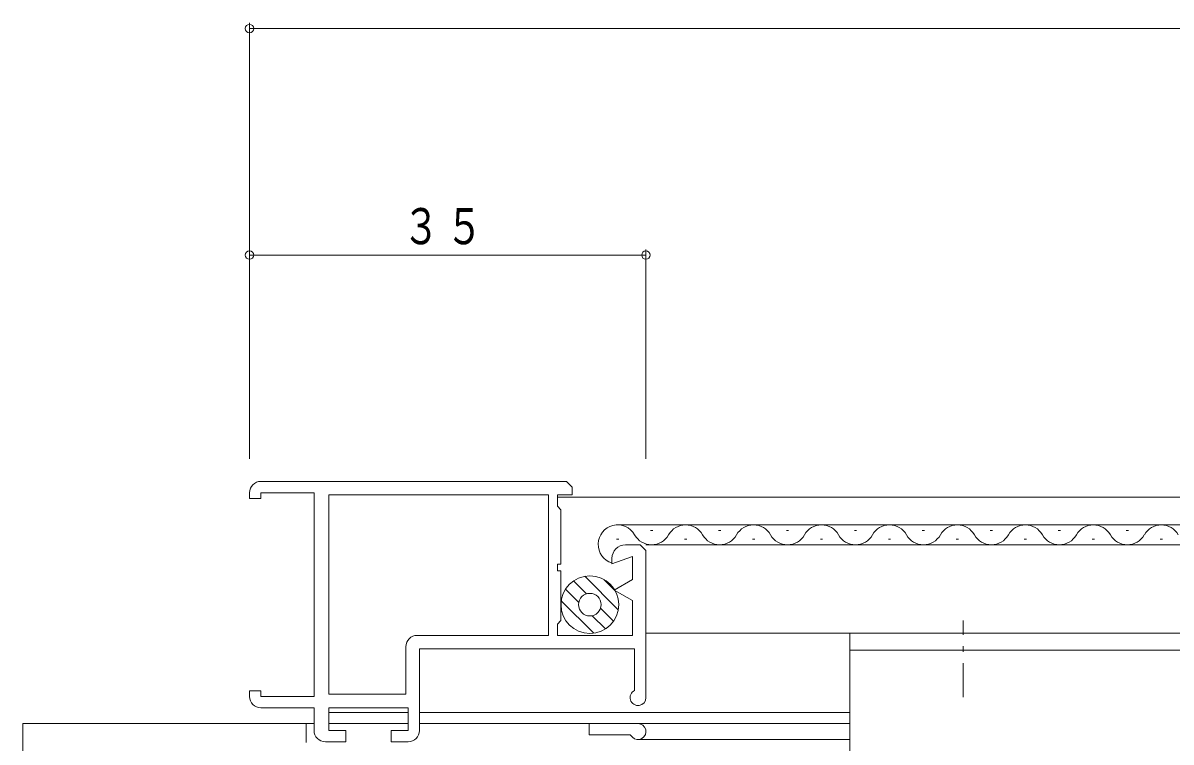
# Model space of a CAD drawing. Units: millimetres on the paper. Extents: x -397 to 397, y -282 to 282.
# Drawn here: x -32.9 to 68.4, y -132 to -68.5 of the extents above; entities that cross this region are included whole.
import ezdxf

# ---------------------------------------------------------------- set-up
doc = ezdxf.new("R2010")
doc.units = ezdxf.units.MM
doc.linetypes.add('USER3', pattern=[5.5, 3, -1, 0.5, -1])
for name, color, linetype, lineweight in [('0-3_YKK_11', 7, 'Continuous', 18), ('0-4_YKK_12', 2, 'Continuous', 18), ('0-6_YKK_13', 4, 'Continuous', 18), ('0-7_YKK_D', 6, 'Continuous', 18)]:
    doc.layers.add(name, color=color, linetype=linetype, lineweight=lineweight)
doc.styles.add('ＭＳ ゴシック', font='')
doc.styles.get('ＭＳ ゴシック').set_extended_font_data('MS Gothic')

msp = doc.modelspace()

# ---------------------------------------------------------------- linework, layer by layer
at = {"layer": '0-3_YKK_11'}
for p, q in [((-11.908, -109), (15.092, -109)), ((15.092, -109), (15.592, -109.5)), ((-12.908, -110.5), (-12.908, -110)), ((-11.908, -110), (-11.908, -110.5)), ((-7.208, -110), (-11.908, -110)), ((-7.208, -128), (-7.208, -110)), ((13.492, -110.2), (-5.908, -110.2)), ((-5.908, -110.2), (-5.908, -127.8)), ((13.492, -122.6), (13.492, -110.2)), ((14.292, -110.2), (14.292, -111.2)), ((15.592, -110.2), (14.292, -110.2)), ((15.592, -109.5), (15.592, -110.2)), ((-11.908, -110.5), (-12.908, -110.5)), ((14.292, -111.2), (14.592, -111.5)), ((14.592, -111.5), (14.592, -116.3)), ((20.292, -114.6), (21.592, -114.6)), ((21.592, -114.6), (22.092, -115.1)), ((22.092, -115.1), (22.092, -128.1)), ((14.292, -116.3), (14.292, -116.9)), ((14.592, -116.3), (14.292, -116.3)), ((20.892, -115.63), (19.092, -116.286)), ((19.092, -116.286), (19.092, -115.8)), ((20.892, -117.676), (20.892, -115.63)), ((14.292, -116.9), (14.592, -116.9)), ((14.592, -116.9), (14.592, -121.3)), ((19.292, -118.6), (20.892, -117.676)), ((20.892, -119.524), (19.292, -118.6)), ((20.892, -122.6), (20.892, -119.524)), ((14.592, -121.3), (14.292, -121.6)), ((14.292, -121.6), (14.292, -122.6)), ((1.892, -122.6), (13.492, -122.6)), ((14.292, -122.6), (20.892, -122.6)), ((0.892, -127.8), (0.892, -123.6)), ((21.092, -123.8), (2.092, -123.8)), ((2.092, -123.8), (2.092, -131)), ((21.092, -127.468), (21.092, -123.8)), ((-12.908, -127.5), (-11.908, -127.5)), ((-12.908, -128), (-12.908, -127.5)), ((-11.908, -127.5), (-11.908, -128)), ((-11.908, -128), (-7.208, -128)), ((-5.908, -127.8), (0.892, -127.8)), ((-7.208, -129), (-11.908, -129)), ((-7.208, -131), (-7.208, -129)), ((-5.908, -129), (-5.908, -131)), ((1.092, -129), (-5.908, -129)), ((1.092, -131), (1.092, -129)), ((-32.908, -130.4), (-32.908, -139.4)), ((-7.908, -130.4), (-32.908, -130.4)), ((-7.908, -132.05), (-7.908, -130.4)), ((-5.908, -131), (-4.408, -131)), ((-4.408, -131), (-4.408, -132)), ((-0.408, -131), (1.092, -131)), ((-0.408, -132), (-0.408, -131)), ((-4.408, -132), (-6.208, -132)), ((1.092, -132), (-0.408, -132))]:
    msp.add_line(p, q, dxfattribs=at)
for centre, radius, start, end in [((-11.908, -110), 1, 90, 180), ((20.292, -115.8), 1.2, 90, 180), ((1.892, -123.6), 1, 90, 180), ((21.392, -128.1), 0.7, 115.37535, 360), ((-11.908, -128), 1, 180, 270), ((-6.208, -131), 1, 180, 270), ((1.092, -131), 1, 270, 0)]:
    msp.add_arc(centre, radius, start, end, dxfattribs=at)
at = {"layer": '0-4_YKK_12'}
for p, q in [((14.292, -110.4), (160.122, -110.4)), ((160.122, -112.84), (19.592, -112.84)), ((22.692, -113.34), (22.492, -113.34)), ((28.692, -113.34), (28.492, -113.34)), ((34.692, -113.34), (34.492, -113.34)), ((40.692, -113.34), (40.492, -113.34)), ((46.692, -113.34), (46.492, -113.34)), ((52.692, -113.34), (52.492, -113.34)), ((58.692, -113.34), (58.492, -113.34)), ((64.692, -113.34), (64.492, -113.34)), ((19.692, -114.1), (19.492, -114.1)), ((25.692, -114.1), (25.492, -114.1)), ((31.692, -114.1), (31.492, -114.1)), ((37.692, -114.1), (37.492, -114.1)), ((43.692, -114.1), (43.492, -114.1)), ((49.692, -114.1), (49.492, -114.1)), ((55.692, -114.1), (55.492, -114.1)), ((61.692, -114.1), (61.492, -114.1)), ((67.692, -114.1), (67.492, -114.1)), ((22.092, -114.6), (160.122, -114.6)), ((74.31, -122.4), (22.092, -122.4)), ((-5.908, -129.4), (1.092, -129.4)), ((2.092, -129.4), (40.091, -129.4)), ((-7.208, -130.4), (-8.208, -130.4)), ((1.092, -130.4), (-5.908, -130.4)), ((40.091, -130.4), (2.092, -130.4)), ((17.092, -130.4), (17.092, -131.4)), ((17.092, -131.4), (20.701, -131.4)), ((20.896, -131.595), (20.701, -131.4)), ((21.392, -131.8), (40.091, -131.8))]:
    msp.add_line(p, q, dxfattribs=at)
for centre, radius, start, end in [((19.592, -114.558), 1.718, 29.19937, 253.08324), ((25.592, -114.558), 1.718, 29.19937, 150.80063), ((31.592, -114.558), 1.718, 29.19937, 150.80063), ((37.592, -114.558), 1.718, 29.19937, 150.80063), ((43.592, -114.558), 1.718, 29.19937, 150.80063), ((49.592, -114.558), 1.718, 29.19937, 150.80063), ((55.592, -114.558), 1.718, 29.19937, 150.80063), ((61.592, -114.558), 1.718, 29.19937, 150.80063), ((67.592, -114.558), 1.718, 29.19937, 150.80063), ((22.592, -112.882), 1.718, 209.19064, 330.80936), ((28.592, -112.882), 1.718, 209.19064, 330.80936), ((34.592, -112.882), 1.718, 209.19064, 330.80936), ((40.592, -112.882), 1.718, 209.19064, 330.80936), ((46.592, -112.882), 1.718, 209.19064, 330.80936), ((52.592, -112.882), 1.718, 209.19064, 330.80936), ((58.592, -112.882), 1.718, 209.19064, 330.80936), ((64.592, -112.882), 1.718, 209.19064, 330.80936), ((21.392, -131.1), 0.7, 224.99823, 90)]:
    msp.add_arc(centre, radius, start, end, dxfattribs=at)
at = {"layer": '0-6_YKK_13'}
for p, q in [((19.652, -120.346), (16.686, -117.38)), ((16.164, -119.687), (14.994, -118.517)), ((16.831, -118.939), (15.688, -117.795)), ((19.377, -118.656), (18.377, -117.656)), ((17.479, -122.416), (14.616, -119.553)), ((19.238, -121.345), (18.094, -120.202)), ((18.515, -122.038), (17.345, -120.868)), ((40.091, -122.4), (40.091, -133.9)), ((67.808, -122.4), (40.091, -122.4)), ((40.091, -123.9), (74.31, -123.9))]:
    msp.add_line(p, q, dxfattribs=at)
at = {"layer": '0-6_YKK_13', "linetype": 'USER3'}
msp.add_line((50.091, -128.049), (50.091, -121.291), dxfattribs=at)
at = {"layer": '0-6_YKK_13'}
for radius in [2.55, 1]:
    msp.add_circle((17.143, -119.888), radius, dxfattribs=at)
at = {"layer": '0-7_YKK_D'}
for p, q in [((-12.908, -107), (-12.908, -68.5)), ((336.092, -69), (-12.908, -69)), ((-12.908, -107), (-12.908, -88.5)), ((-12.908, -89), (22.092, -89)), ((22.092, -107), (22.092, -88.5))]:
    msp.add_line(p, q, dxfattribs=at)
for centre, start, end in [((-12.908, -69), 0, 180), ((-12.908, -69), 180, 0), ((-12.908, -89), 0, 180), ((-12.908, -89), 180, 0), ((22.092, -89), 0, 180), ((22.092, -89), 180, 0)]:
    msp.add_arc(centre, 0.375, start, end, dxfattribs=at)

# ---------------------------------------------------------------- texts
at = {"layer": '0-7_YKK_D', "color": 7, "insert": (0.61, -88.1), "char_height": 3.189, "attachment_point": 7, "style": 'ＭＳ ゴシック'}
msp.add_mtext('\\T1.17;\\W0.75;３５', dxfattribs=at)

doc.saveas('drawing.dxf')
